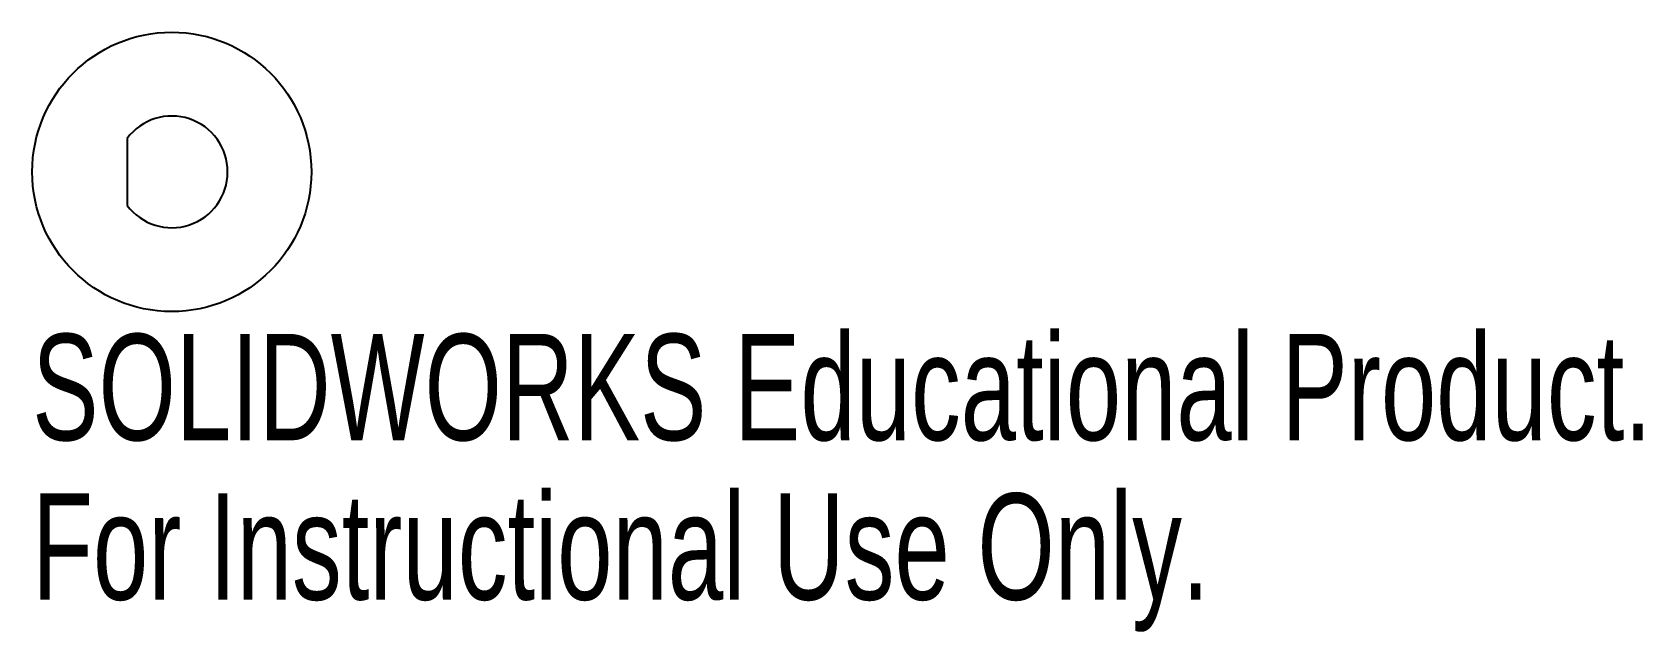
# Model space of a CAD drawing. Header units: inches. Extents: x -0.25 to 2.63, y -0.82 to 0.25.
import ezdxf

# ---------------------------------------------------------------- set-up
doc = ezdxf.new("R2010")
doc.units = ezdxf.units.IN
doc.header["$MEASUREMENT"] = 0
doc.styles.add('SLDTEXTSTYLE0', font='TXT', dxfattribs={"width": 0.7})

msp = doc.modelspace()

# ---------------------------------------------------------------- linework, layer by layer
at = {"color": 7, "linetype": 'Continuous', "lineweight": 25}
msp.add_line((-0.08, 0.06), (-0.08, -0.06), dxfattribs=at)
msp.add_circle((0, 0), 0.25, dxfattribs=at)
msp.add_arc((0, 0), 0.1, 216.8699, 143.1301, dxfattribs=at)

# ---------------------------------------------------------------- texts
at = {"color": 7, "linetype": 'Continuous', "char_height": 0.1903, "attachment_point": 1, "style": 'SLDTEXTSTYLE0'}
for s, insert in [('SOLIDWORKS Educational Product.', (-0.25, -0.2901)), ('For Instructional Use Only.', (-0.25, -0.5756))]:
    msp.add_mtext(s, dxfattribs=dict(at, insert=insert))

doc.saveas('drawing.dxf')
